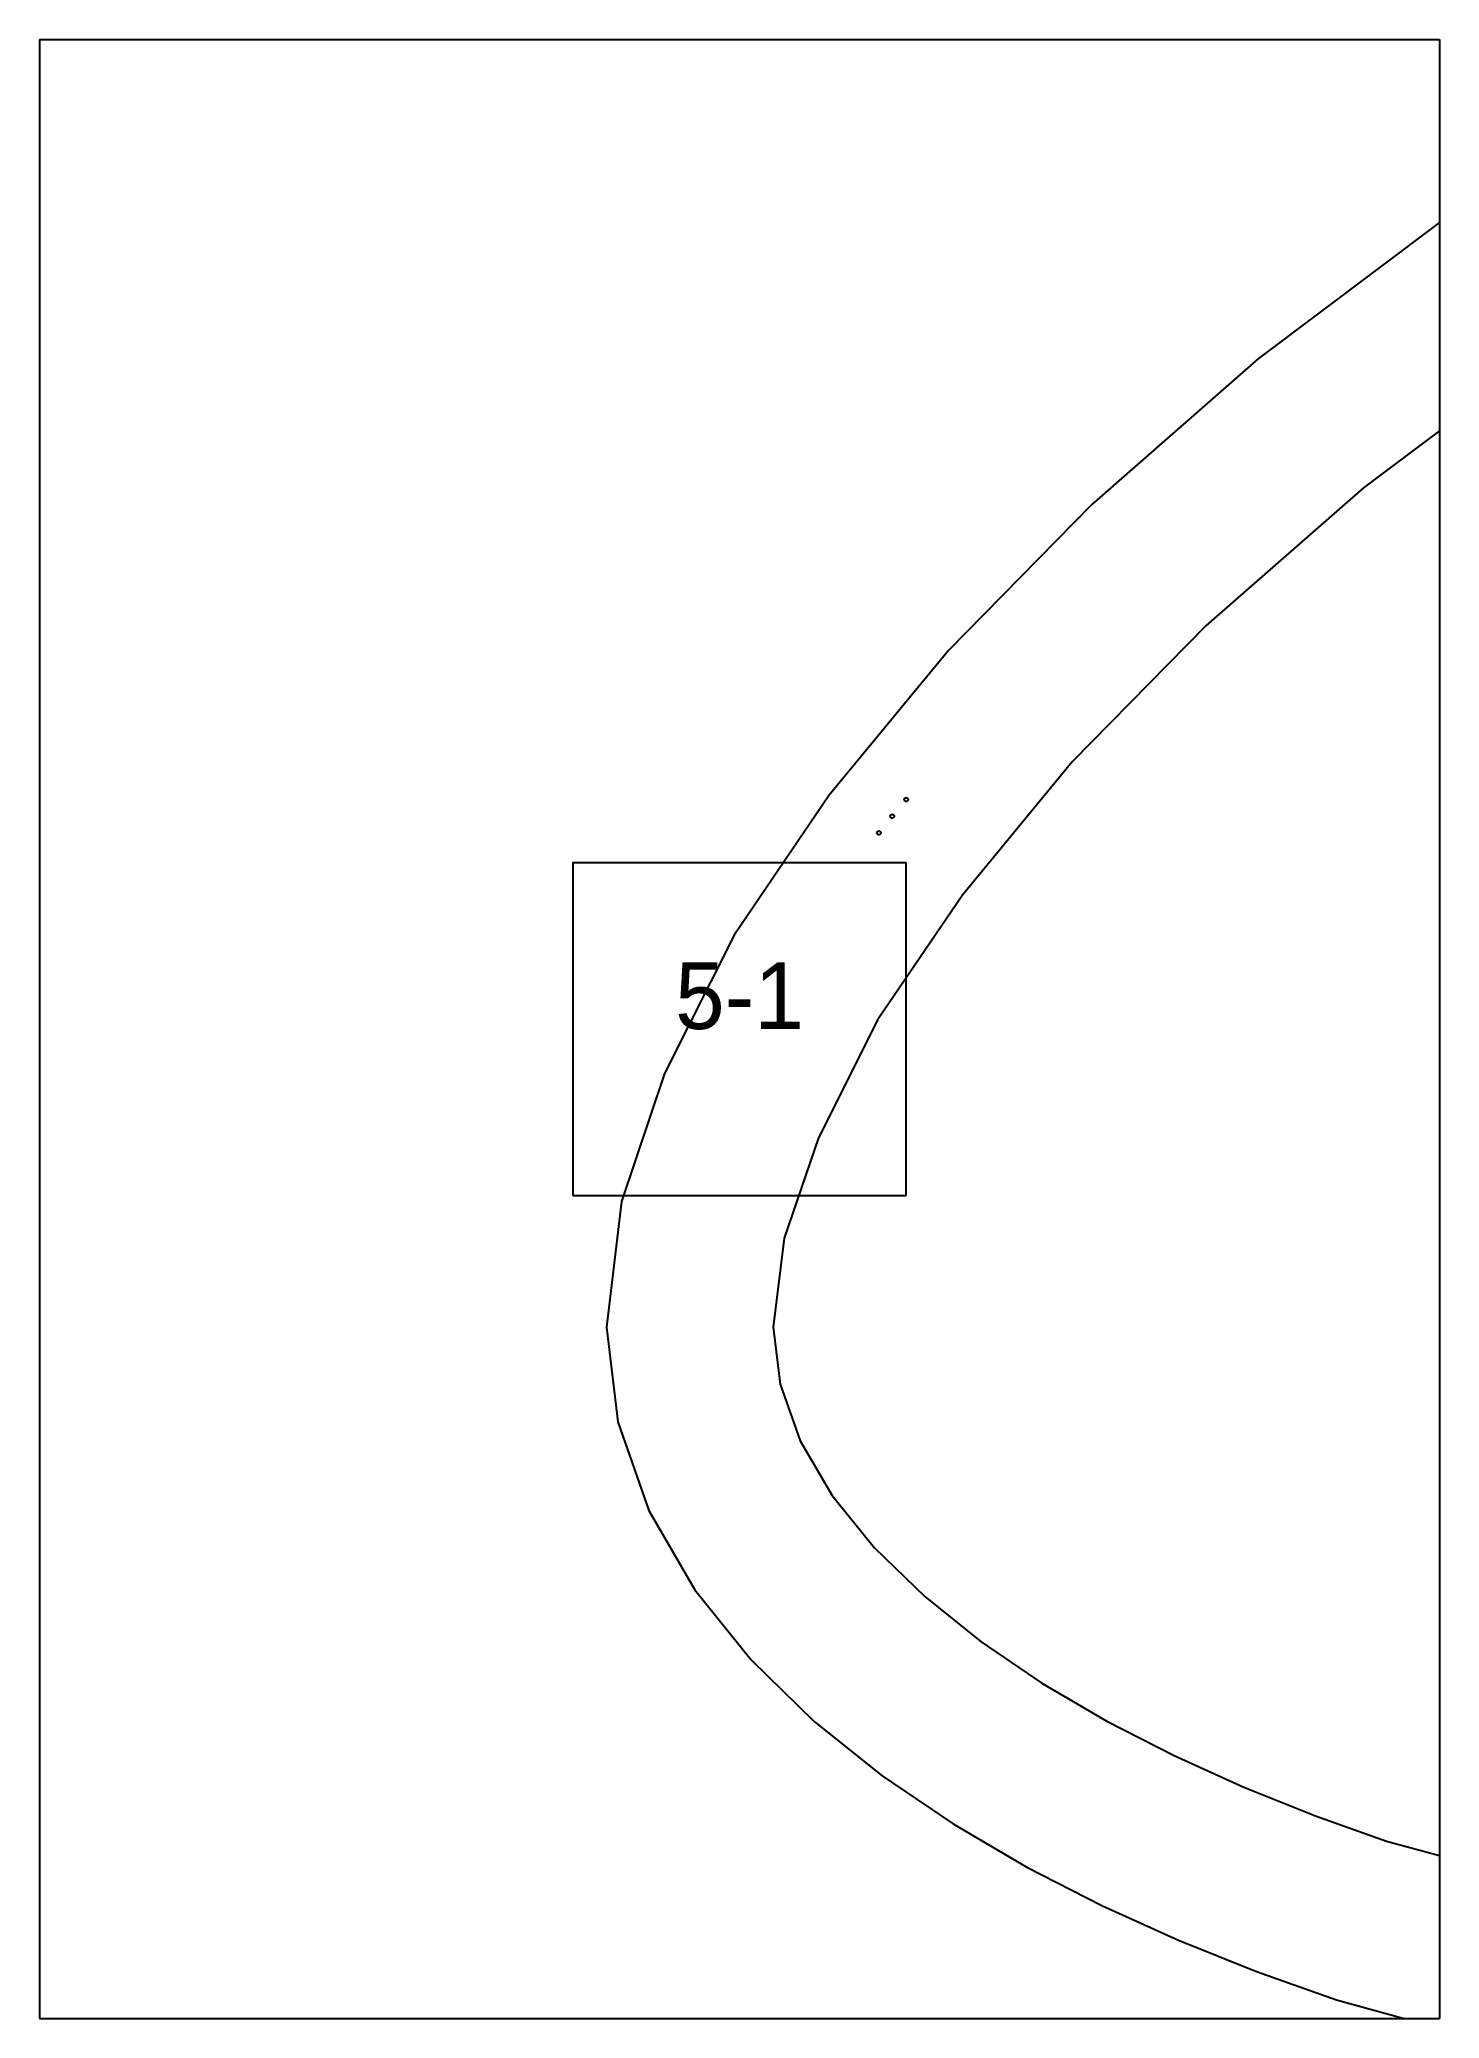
# Paper-space layout 'Plan 5-1' of a CAD drawing. Header units: metres, sheet in millimetres. Extents: x 0 to 210, y 0 to 297.
# The model-space entities are those that its viewports show. They can reach past a viewport. Long polylines and large blocks are cut down to what shows.
import ezdxf
from ezdxf.enums import TextEntityAlignment as Align

# ---------------------------------------------------------------- set-up
doc = ezdxf.new("R2010")
doc.units = ezdxf.units.M
for name, color, linetype in [('default', 7, 'Continuous'), ('mcircles', 7, 'Continuous'), ('TEXTLAYER', 7, 'Continuous'), ('VIEWPORTS', 7, 'Continuous')]:
    doc.layers.add(name, color=color, linetype=linetype)

msp = doc.modelspace()

# ---------------------------------------------------------------- linework, layer by layer
at = {"color": 9}
for p, q in [((0, -891), (0, -1188)), ((210, -891), (210, -1188)), ((210, -891), (210, -1188)), ((0, -1188), (210, -1188)), ((0, -1188), (210, -1188)), ((0, -1188), (0, -1485)), ((210, -1188), (420, -1188)), ((210, -1188), (210, -1485)), ((210, -1188), (420, -1188)), ((210, -1188), (210, -1485)), ((80, -1311.5), (130, -1311.5)), ((80, -1311.5), (80, -1361.5)), ((130, -1361.5), (130, -1311.5)), ((80, -1361.5), (130, -1361.5)), ((0, -1485), (210, -1485)), ((0, -1485), (210, -1485)), ((0, -1485), (0, -1782)), ((210, -1485), (420, -1485)), ((210, -1485), (210, -1782)), ((210, -1485), (420, -1485)), ((210, -1485), (210, -1782))]:
    msp.add_line(p, q, dxfattribs=at)
at = {"layer": 'default', "color": 7, "linetype": 'Continuous'}
for p, q in [((232, -1200.97), (211.34, -1214.42)), ((211.34, -1214.42), (182.87, -1235.89)), ((225.69, -1234.89), (198.63, -1255.3)), ((182.87, -1235.89), (157.84, -1257.77)), ((198.63, -1255.3), (175, -1275.95)), ((157.84, -1257.77), (136.33, -1279.68)), ((175, -1275.95), (154.92, -1296.4)), ((136.33, -1279.68), (118.43, -1301.4)), ((154.92, -1296.4), (138.44, -1316.39)), ((118.43, -1301.4), (104.19, -1322.4)), ((138.44, -1316.39), (125.75, -1335.05)), ((104.19, -1322.4), (93.77, -1343.18)), ((125.75, -1335.05), (116.84, -1352.81)), ((93.77, -1343.18), (87.32, -1362.37)), ((116.84, -1352.81), (111.7, -1367.89)), ((87.32, -1362.37), (85.06, -1381.26)), ((111.7, -1367.89), (110.06, -1381.26)), ((85.06, -1381.26), (86.73, -1395.47)), ((110.06, -1381.26), (111.09, -1389.82)), ((111.09, -1389.82), (114.1, -1398.29)), ((86.73, -1395.47), (91.4, -1408.77)), ((114.1, -1398.29), (118.91, -1406.53)), ((118.91, -1406.53), (125.24, -1414.36)), ((91.4, -1408.77), (98.31, -1420.69)), ((125.24, -1414.36), (132.78, -1421.69)), ((98.31, -1420.69), (106.75, -1431.19)), ((132.78, -1421.69), (141.23, -1428.46)), ((141.23, -1428.46), (150.38, -1434.67)), ((106.75, -1431.19), (116.22, -1440.42)), ((150.38, -1434.67), (160.12, -1440.37)), ((116.22, -1440.42), (126.38, -1448.57)), ((160.12, -1440.37), (170.22, -1445.54)), ((170.22, -1445.54), (180.68, -1450.27)), ((126.38, -1448.57), (137.04, -1455.81)), ((180.68, -1450.27), (191.42, -1454.57)), ((191.42, -1454.57), (202.07, -1458.38)), ((137.04, -1455.81), (148.1, -1462.28)), ((202.07, -1458.38), (213.12, -1461.39)), ((148.1, -1462.28), (159.37, -1468.06)), ((159.37, -1468.06), (170.88, -1473.27)), ((170.88, -1473.27), (182.57, -1477.95)), ((182.57, -1477.95), (194.57, -1482.23)), ((194.57, -1482.23), (207.09, -1485.65)), ((207.09, -1485.65), (219.19, -1488.36))]:
    msp.add_line(p, q, dxfattribs=at)
at = {"layer": 'mcircles', "color": 7, "linetype": 'Continuous'}
for centre in [(130.01, -1302.06), (125.91, -1307.06), (127.91, -1304.56)]:
    msp.add_circle(centre, 0.3, dxfattribs=at)

# ---------------------------------------------------------------- texts
at = {"layer": 'TEXTLAYER', "color": 1}
msp.add_text('5-1', height=10, dxfattribs=at).set_placement((105, -1336.5), align=Align.CENTER)

psp = doc.layouts.new('Plan 5-1')

# ---------------------------------------------------------------- viewports
at = {"layer": 'VIEWPORTS'}
psp.add_viewport(center=(105, 148.5), size=(210, 297), view_center_point=(105, -1336.5), view_height=297, dxfattribs=at)

doc.saveas('drawing.dxf')
